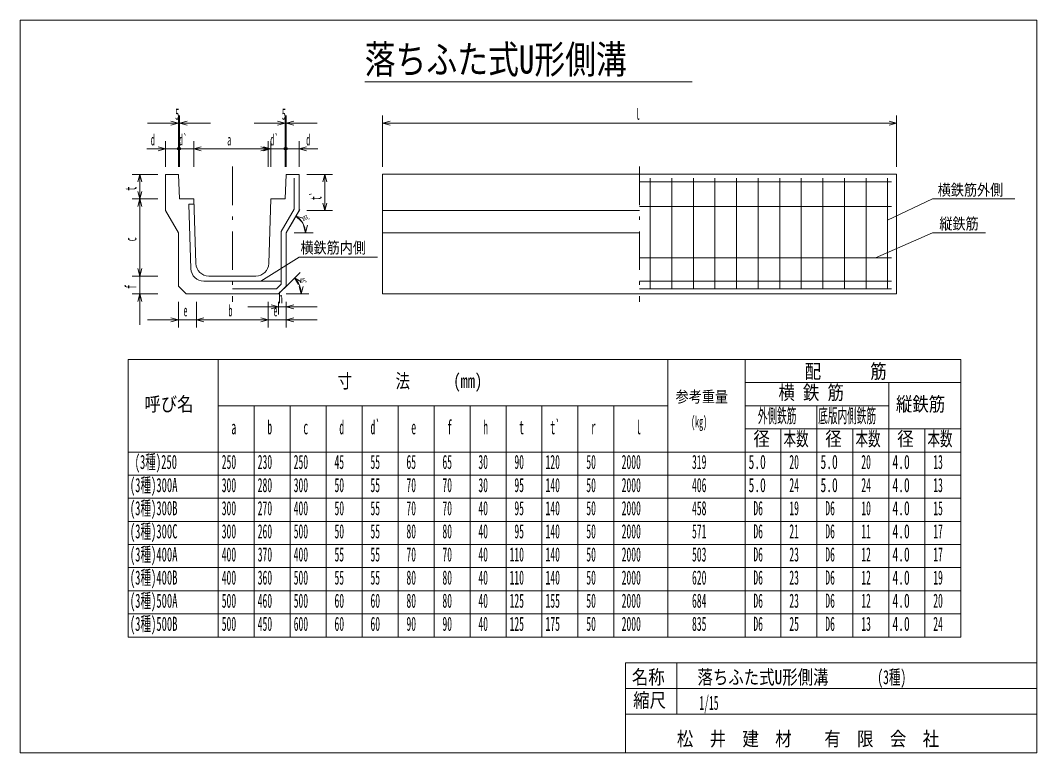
# Model space of a CAD drawing. Units: millimetres, scale not verified. Extents: x -25 to 3930, y 10 to 2860.
import ezdxf
from ezdxf.enums import TextEntityAlignment as Align

# ---------------------------------------------------------------- set-up
doc = ezdxf.new("R2010")
doc.units = ezdxf.units.MM
doc.header["$LTSCALE"] = 5
doc.linetypes.add('USER1', pattern=[50.5, 30, -9, 2.5, -9])
doc.layers.add('1', color=7, linetype='Continuous', lineweight=18)
doc.styles.add('ＭＳ ゴシック', font='')
doc.styles.get('ＭＳ ゴシック').set_extended_font_data('MS Gothic')

msp = doc.modelspace()

# ---------------------------------------------------------------- linework, layer by layer
at = {"layer": '1'}
for p, q in [((-25, 10), (-25, 2860)), ((-25, 2860), (3930, 2860)), ((3930, 2860), (3930, 10)), ((1315, 2620), (2590, 2620)), ((470, 2460), (715, 2460)), ((590, 2460), (561.022, 2467.765)), ((590, 2460), (561.022, 2452.235)), ((590, 2490), (590, 2290)), ((595, 2490), (595, 2290)), ((595, 2460), (623.978, 2467.765)), ((595, 2460), (623.978, 2452.235)), ((1130, 2460), (885, 2460)), ((1005, 2460), (976.022, 2467.765)), ((1005, 2460), (976.022, 2452.235)), ((1005, 2490), (1005, 2290)), ((1010, 2490), (1010, 2290)), ((1010, 2460), (1038.978, 2467.765)), ((1010, 2460), (1038.978, 2452.235)), ((1385, 2490), (1385, 2290)), ((1385, 2460), (1413.978, 2467.765)), ((1385, 2460), (3385, 2460)), ((1385, 2460), (1413.978, 2452.235)), ((3385, 2460), (3356.022, 2467.765)), ((3385, 2460), (3356.022, 2452.235)), ((3385, 2490), (3385, 2290)), ((540, 2390), (540, 2290)), ((590, 2390), (590, 2290)), ((595, 2390), (595, 2290)), ((650, 2390), (650, 2290)), ((650, 2390), (650, 2290)), ((940, 2390), (940, 2290)), ((950, 2390), (950, 2290)), ((1005, 2390), (1005, 2290)), ((1010, 2390), (1010, 2290)), ((1060, 2390), (1060, 2290)), ((710, 2360), (467.648, 2360)), ((475, 2360), (770, 2360)), ((540, 2360), (511.022, 2367.765)), ((540, 2360), (511.022, 2352.235)), ((650, 2360), (678.978, 2367.765)), ((650, 2360), (678.978, 2367.765)), ((650, 2360), (678.978, 2352.235)), ((650, 2360), (940, 2360)), ((650, 2360), (678.978, 2352.235)), ((1125, 2360), (830, 2360)), ((890, 2360), (1132.352, 2360)), ((940, 2360), (911.022, 2367.765)), ((940, 2360), (911.022, 2352.235)), ((950, 2360), (921.022, 2367.765)), ((950, 2360), (921.022, 2352.235)), ((1060, 2360), (1088.978, 2367.765)), ((1060, 2360), (1088.978, 2352.235)), ((410, 2260), (510, 2260)), ((440, 2260), (432.235, 2231.022)), ((440, 2260), (440, 2165)), ((440, 2260), (447.765, 2231.022)), ((540, 2260), (590, 2260)), ((540, 2260), (540, 2120)), ((590, 2260), (595, 2165)), ((1005, 2165), (1010, 2260)), ((1010, 2260), (1060, 2260)), ((1060, 2120), (1060, 2260)), ((1190, 2260), (1090, 2260)), ((1160, 2260), (1152.235, 2231.022)), ((1160, 2260), (1160, 2120)), ((1160, 2260), (1167.765, 2231.022)), ((1385, 2261), (1385, 1795)), ((3385, 2261), (1385, 2261)), ((3385, 1795), (3385, 2261)), ((1040, 2125.359), (1040, 2246)), ((2385, 2231), (3365, 2231)), ((2426, 2246), (2426, 1815)), ((2510, 1815), (2510, 2246)), ((2594, 2246), (2594, 1815)), ((2678, 1815), (2678, 2246)), ((2762, 2246), (2762, 1815)), ((2846, 1815), (2846, 2246)), ((2930, 1815), (2930, 2246)), ((3014, 1815), (3014, 2246)), ((3098, 1815), (3098, 2246)), ((3182, 1815), (3182, 2246)), ((3266, 1815), (3266, 2246)), ((3350, 2246), (3350, 1845)), ((440, 2165), (432.235, 2193.978)), ((440, 2165), (447.765, 2193.978)), ((410, 2165), (510, 2165)), ((410, 2165), (510, 2165)), ((440, 2165), (432.235, 2136.022)), ((440, 2165), (440, 1865)), ((440, 2165), (447.765, 2136.022)), ((595, 2165), (650, 2165)), ((630.656, 2145), (650.667, 2145)), ((639.044, 1893.334), (630.656, 2145)), ((650, 2165), (658.389, 1913.334)), ((941.611, 1913.334), (950, 2165)), ((950, 2165), (1005, 2165)), ((1160, 2120), (1152.235, 2148.978)), ((1160, 2120), (1167.765, 2148.978)), ((3365, 2136), (2385, 2136)), ((3350, 2082.298), (3525, 2165)), ((3525, 2165), (3845, 2165)), ((540, 2120), (590, 2033.397)), ((990, 2038.756), (1040, 2125.359)), ((1010, 2033.397), (1060, 2120)), ((1062.299, 2123.981), (1025, 2059.378)), ((1047.299, 2098.001), (1076.276, 2090.236)), ((1047.299, 2098.001), (1068.512, 2076.787)), ((1190, 2120), (1090, 2120)), ((1385, 2120), (2385, 2120)), ((1084.597, 2033.397), (1076.833, 2062.375)), ((1084.597, 2033.397), (1092.362, 2062.375)), ((590, 2033.397), (590, 1825)), ((990, 1833.284), (990, 2038.756)), ((1010, 1825), (1010, 2033.397)), ((1114.597, 2033.397), (1040, 2033.397)), ((2385, 2033.397), (1385, 2033.397)), ((3303.007, 1936), (3525, 2033.397)), ((3525, 2033.397), (3731.267, 2033.397)), ((440, 1985), (440, 1675)), ((910.762, 1845), (1060, 1938.851)), ((1060, 1938.851), (1365, 1938.851)), ((2385, 1936), (3365, 1936)), ((410, 1865), (510, 1865)), ((410, 1865), (510, 1865)), ((440, 1865), (432.235, 1893.978)), ((440, 1865), (432.235, 1893.978)), ((440, 1865), (447.765, 1893.978)), ((440, 1865), (447.765, 1893.978)), ((708.361, 1865), (891.639, 1865)), ((1063.647, 1878.647), (1001.213, 1816.213)), ((620, 1795), (590, 1825)), ((800, 1845), (689.017, 1845)), ((800, 1845), (990, 1845)), ((971.716, 1815), (990, 1833.284)), ((980, 1795), (1010, 1825)), ((1042.434, 1857.434), (1068.414, 1842.434)), ((1042.434, 1857.434), (1057.434, 1831.453)), ((1068.294, 1795), (1060.53, 1823.978)), ((1068.294, 1795), (1076.059, 1823.978)), ((3365, 1845), (2385, 1845)), ((3350, 1815), (3350, 1845)), ((410, 1795), (510, 1795)), ((440, 1795), (432.235, 1766.022)), ((440, 1795), (447.765, 1766.022)), ((620, 1795), (980, 1795)), ((800.434, 1815.038), (971.716, 1815)), ((1098.294, 1795), (1010, 1795)), ((1385, 1795), (3385, 1795)), ((2385, 1815), (3365, 1815)), ((590, 1665), (590, 1765)), ((660, 1665), (660, 1765)), ((660, 1665), (660, 1765)), ((860, 1745), (1130, 1745)), ((940, 1665), (940, 1765)), ((940, 1665), (940, 1765)), ((980, 1745), (951.022, 1752.765)), ((980, 1745), (951.022, 1737.235)), ((980, 1715), (980, 1765)), ((1010, 1665), (1010, 1765)), ((1010, 1715), (1010, 1765)), ((1010, 1745), (1038.978, 1752.765)), ((1010, 1745), (1038.978, 1737.235)), ((590, 1695), (561.022, 1702.765)), ((660, 1695), (688.978, 1702.765)), ((660, 1695), (688.978, 1702.765)), ((940, 1695), (911.022, 1702.765)), ((940, 1695), (911.022, 1702.765)), ((1010, 1695), (1038.978, 1702.765)), ((470, 1695), (780, 1695)), ((590, 1695), (561.022, 1687.235)), ((660, 1695), (688.978, 1687.235)), ((660, 1695), (940, 1695)), ((660, 1695), (688.978, 1687.235)), ((820, 1695), (1130, 1695)), ((940, 1695), (911.022, 1687.235)), ((940, 1695), (911.022, 1687.235)), ((1010, 1695), (1038.978, 1687.235)), ((395, 1540), (395, 460)), ((395, 1540), (745, 1540)), ((745, 1540), (745, 460)), ((1865, 1540), (745, 1540)), ((2495, 1540), (1865, 1540)), ((2495, 1540), (2795, 1540)), ((2495, 1540), (2495, 460)), ((2795, 1540), (2795, 460)), ((3635, 1540), (2795, 1540)), ((3635, 1540), (3635, 460)), ((2795, 1450), (3355, 1450)), ((3355, 1450), (3635, 1450)), ((3355, 1450), (3355, 1360)), ((745, 1360), (1865, 1360)), ((885, 1360), (885, 460)), ((1025, 1360), (1025, 460)), ((1165, 1360), (1165, 460)), ((1305, 1360), (1305, 460)), ((1445, 1360), (1445, 460)), ((1585, 1360), (1585, 460)), ((1725, 1360), (1725, 460)), ((1865, 460), (1865, 1360)), ((1865, 1360), (2495, 1360)), ((2005, 1360), (2005, 460)), ((2145, 1360), (2145, 460)), ((2285, 1360), (2285, 460)), ((2795, 1360), (3355, 1360)), ((3075, 1360), (3075, 1270)), ((3355, 1360), (3355, 460)), ((2795, 1270), (2865, 1270)), ((2865, 1270), (3355, 1270)), ((2935, 1270), (2935, 460)), ((3075, 1270), (3075, 460)), ((3215, 1270), (3215, 460)), ((3355, 1270), (3635, 1270)), ((3495, 1270), (3495, 460)), ((395, 1180), (1865, 1180)), ((1865, 1180), (2495, 1180)), ((2495, 1180), (2795, 1180)), ((2795, 1180), (3635, 1180)), ((395, 1090), (1865, 1090)), ((1865, 1090), (2495, 1090)), ((2495, 1090), (2795, 1090)), ((2795, 1090), (3635, 1090)), ((395, 1000), (1865, 1000)), ((1865, 1000), (2495, 1000)), ((2495, 1000), (2795, 1000)), ((2795, 1000), (3635, 1000)), ((395, 910), (1865, 910)), ((1865, 910), (2495, 910)), ((2495, 910), (2795, 910)), ((2795, 910), (3635, 910)), ((395, 820), (1865, 820)), ((1865, 820), (2495, 820)), ((2495, 820), (2795, 820)), ((2795, 820), (3635, 820)), ((395, 730), (1865, 730)), ((1865, 730), (2495, 730)), ((2495, 730), (2795, 730)), ((2795, 730), (3635, 730)), ((395, 640), (1865, 640)), ((1865, 640), (2495, 640)), ((2495, 640), (2795, 640)), ((2795, 640), (3635, 640)), ((395, 550), (1865, 550)), ((1865, 550), (2495, 550)), ((2495, 550), (2795, 550)), ((2795, 550), (3635, 550)), ((395, 460), (745, 460)), ((745, 460), (1865, 460)), ((1865, 460), (2495, 460)), ((2495, 460), (2795, 460)), ((2795, 460), (3635, 460)), ((2330, 360), (3930, 360)), ((2330, 360), (2330, 160)), ((2530, 360), (2530, 160)), ((3930, 160), (3930, 310)), ((2730, 260), (2330, 260)), ((2730, 260), (3930, 260)), ((2330, 160), (2330, 10)), ((2330, 160), (3930, 160)), ((3930, 10), (-25, 10))]:
    msp.add_line(p, q, dxfattribs=at)
at = {"layer": '1', "linetype": 'USER1'}
for p, q in [((800, 2291), (800, 1765)), ((2385, 2291), (2385, 1765))]:
    msp.add_line(p, q, dxfattribs=at)
at = {"layer": '1'}
for centre, radius in [((590, 2360), 4.5), ((590, 2360), 2.25), ((595, 2360), 4.5), ((595, 2360), 2.25), ((1005, 2360), 4.5), ((1005, 2360), 2.25), ((1010, 2360), 4.5), ((1010, 2360), 2.25)]:
    msp.add_circle(centre, radius, dxfattribs=at)
for centre, radius, start, end in [((1010, 2033.397), 74.597, 360, 60), ((708.361, 1915), 50, 181.90915, 270), ((891.639, 1915), 50, 270, 358.09085), ((689.017, 1895), 50, 181.90915, 270), ((980, 1795), 88.294, 0, 45)]:
    msp.add_arc(centre, radius, start, end, dxfattribs=at)

# ---------------------------------------------------------------- texts
at = {"layer": '1', "style": 'ＭＳ ゴシック'}
for s, height, width, p in [('落ちふた式U形側溝', 110, 0.8, (1315, 2620)), ('5', 43.99, 0.5, (577.5, 2460)), ('5', 43.99, 0.5, (992.5, 2460)), ('l', 43.99, 0.5, (2370, 2460)), ('d', 43.99, 0.5, (482.648, 2360)), ('d`', 43.99, 0.5, (592.5, 2360)), ('d`', 43.99, 0.5, (947.5, 2360)), ('d', 43.99, 0.5, (1087.352, 2360)), ('a', 43.99, 0.5, (780, 2360)), ('横鉄筋外側', 43.99, 0.85, (3545, 2165)), ('縦鉄筋', 43.99, 0.85, (3551.267, 2033.397)), ('横鉄筋内側', 43.99, 0.85, (1065, 1940)), ('h', 43.99, 0.5, (980, 1745)), ('e', 43.99, 0.5, (610, 1695)), ('b', 43.99, 0.5, (785, 1695)), ('e', 43.99, 0.5, (960, 1695)), ('配\u3000\u3000\u3000筋', 54.99, 0.85, (3027.5, 1450)), ('寸\u3000\u3000\u3000法\u3000\u3000\u3000(mm)', 54.99, 0.75, (1210, 1412.5)), ('横 鉄 筋', 54.99, 0.85, (2925, 1367.5)), ('呼び名', 54.99, 0.85, (457.5, 1322.5)), ('参考重量', 43.99, 0.85, (2525, 1360)), ('縦鉄筋', 54.99, 0.85, (3382.5, 1322.5)), ('外側鉄筋', 54.99, 0.5, (2845, 1277.5)), ('底版内側鉄筋', 54.99, 0.5, (3080, 1277.5)), ('b', 54.99, 0.5, (936.25, 1232.5)), ('d', 54.99, 0.5, (1216.25, 1232.5)), ('d`', 54.99, 0.5, (1337.5, 1232.5)), ('f', 54.99, 0.5, (1636.25, 1232.5)), ('h', 54.99, 0.5, (1776.25, 1232.5)), ('t`', 54.99, 0.5, (2037.5, 1232.5)), ('l', 54.99, 0.5, (2371.25, 1232.5)), ('(kg)', 43.99, 0.5, (2585, 1262.5)), ('a', 54.99, 0.5, (796.25, 1232.5)), ('c', 54.99, 0.5, (1076.25, 1232.5)), ('e', 54.99, 0.5, (1496.25, 1232.5)), ('t', 54.99, 0.5, (1916.25, 1232.5)), ('r', 54.99, 0.5, (2196.25, 1232.5)), ('径', 54.99, 0.85, (2827.5, 1187.5)), ('本数', 54.99, 0.65, (2945, 1187.5)), ('径', 54.99, 0.85, (3107.5, 1187.5)), ('本数', 54.99, 0.65, (3225, 1187.5)), ('径', 54.99, 0.85, (3387.5, 1187.5)), ('本数', 54.99, 0.65, (3505, 1187.5)), ('(3種)250', 54.99, 0.55, (420, 1097.5)), ('250', 54.99, 0.5, (758.75, 1097.5)), ('230', 54.99, 0.5, (898.75, 1097.5)), ('250', 54.99, 0.5, (1038.75, 1097.5)), ('45', 54.99, 0.5, (1197.5, 1097.5)), ('55', 54.99, 0.5, (1337.5, 1097.5)), ('65', 54.99, 0.5, (1477.5, 1097.5)), ('65', 54.99, 0.5, (1617.5, 1097.5)), ('30', 54.99, 0.5, (1757.5, 1097.5)), ('90', 54.99, 0.5, (1897.5, 1097.5)), ('120', 54.99, 0.5, (2018.75, 1097.5)), ('50', 54.99, 0.5, (2177.5, 1097.5)), ('2000', 54.99, 0.5, (2315, 1097.5)), ('319', 54.99, 0.5, (2588.75, 1097.5)), ('5.0', 54.99, 0.6, (2808.75, 1097.5)), ('20', 54.99, 0.5, (2967.5, 1097.5)), ('5.0', 54.99, 0.6, (3088.75, 1097.5)), ('20', 54.99, 0.5, (3247.5, 1097.5)), ('4.0', 54.99, 0.6, (3368.75, 1097.5)), ('13', 54.99, 0.5, (3527.5, 1097.5)), ('(3種)300A', 54.99, 0.55, (401.25, 1007.5)), ('300', 54.99, 0.5, (758.75, 1007.5)), ('280', 54.99, 0.5, (898.75, 1007.5)), ('300', 54.99, 0.5, (1038.75, 1007.5)), ('50', 54.99, 0.5, (1197.5, 1007.5)), ('55', 54.99, 0.5, (1337.5, 1007.5)), ('70', 54.99, 0.5, (1477.5, 1007.5)), ('70', 54.99, 0.5, (1617.5, 1007.5)), ('30', 54.99, 0.5, (1757.5, 1007.5)), ('95', 54.99, 0.5, (1897.5, 1007.5)), ('140', 54.99, 0.5, (2018.75, 1007.5)), ('50', 54.99, 0.5, (2177.5, 1007.5)), ('2000', 54.99, 0.5, (2315, 1007.5)), ('406', 54.99, 0.5, (2588.75, 1007.5)), ('5.0', 54.99, 0.6, (2808.75, 1007.5)), ('24', 54.99, 0.5, (2967.5, 1007.5)), ('5.0', 54.99, 0.6, (3088.75, 1007.5)), ('24', 54.99, 0.5, (3247.5, 1007.5)), ('4.0', 54.99, 0.6, (3368.75, 1007.5)), ('13', 54.99, 0.5, (3527.5, 1007.5)), ('(3種)300B', 54.99, 0.55, (401.25, 917.5)), ('D6', 54.99, 0.5, (2827.5, 917.5)), ('D6', 54.99, 0.5, (3107.5, 917.5)), ('300', 54.99, 0.5, (758.75, 917.5)), ('270', 54.99, 0.5, (898.75, 917.5)), ('400', 54.99, 0.5, (1038.75, 917.5)), ('50', 54.99, 0.5, (1197.5, 917.5)), ('55', 54.99, 0.5, (1337.5, 917.5)), ('70', 54.99, 0.5, (1477.5, 917.5)), ('70', 54.99, 0.5, (1617.5, 917.5)), ('40', 54.99, 0.5, (1757.5, 917.5)), ('95', 54.99, 0.5, (1897.5, 917.5)), ('140', 54.99, 0.5, (2018.75, 917.5)), ('50', 54.99, 0.5, (2177.5, 917.5)), ('2000', 54.99, 0.5, (2315, 917.5)), ('458', 54.99, 0.5, (2588.75, 917.5)), ('19', 54.99, 0.5, (2967.5, 917.5)), ('10', 54.99, 0.5, (3247.5, 917.5)), ('4.0', 54.99, 0.6, (3368.75, 917.5)), ('15', 54.99, 0.5, (3527.5, 917.5)), ('(3種)300C', 54.99, 0.55, (401.25, 827.5)), ('300', 54.99, 0.5, (758.75, 827.5)), ('260', 54.99, 0.5, (898.75, 827.5)), ('500', 54.99, 0.5, (1038.75, 827.5)), ('50', 54.99, 0.5, (1197.5, 827.5)), ('55', 54.99, 0.5, (1337.5, 827.5)), ('80', 54.99, 0.5, (1477.5, 827.5)), ('80', 54.99, 0.5, (1617.5, 827.5)), ('40', 54.99, 0.5, (1757.5, 827.5)), ('95', 54.99, 0.5, (1897.5, 827.5)), ('140', 54.99, 0.5, (2018.75, 827.5)), ('50', 54.99, 0.5, (2177.5, 827.5)), ('2000', 54.99, 0.5, (2315, 827.5)), ('571', 54.99, 0.5, (2588.75, 827.5)), ('D6', 54.99, 0.5, (2827.5, 827.5)), ('21', 54.99, 0.5, (2967.5, 827.5)), ('D6', 54.99, 0.5, (3107.5, 827.5)), ('11', 54.99, 0.5, (3247.5, 827.5)), ('4.0', 54.99, 0.6, (3368.75, 827.5)), ('17', 54.99, 0.5, (3527.5, 827.5)), ('(3種)400A', 54.99, 0.55, (401.25, 737.5)), ('400', 54.99, 0.5, (758.75, 737.5)), ('370', 54.99, 0.5, (898.75, 737.5)), ('400', 54.99, 0.5, (1038.75, 737.5)), ('55', 54.99, 0.5, (1197.5, 737.5)), ('55', 54.99, 0.5, (1337.5, 737.5)), ('70', 54.99, 0.5, (1477.5, 737.5)), ('70', 54.99, 0.5, (1617.5, 737.5)), ('40', 54.99, 0.5, (1757.5, 737.5)), ('110', 54.99, 0.5, (1878.75, 737.5)), ('140', 54.99, 0.5, (2018.75, 737.5)), ('50', 54.99, 0.5, (2177.5, 737.5)), ('2000', 54.99, 0.5, (2315, 737.5)), ('503', 54.99, 0.5, (2588.75, 737.5)), ('D6', 54.99, 0.5, (2827.5, 737.5)), ('23', 54.99, 0.5, (2967.5, 737.5)), ('D6', 54.99, 0.5, (3107.5, 737.5)), ('12', 54.99, 0.5, (3247.5, 737.5)), ('4.0', 54.99, 0.6, (3368.75, 737.5)), ('17', 54.99, 0.5, (3527.5, 737.5)), ('(3種)400B', 54.99, 0.55, (401.25, 647.5)), ('400', 54.99, 0.5, (758.75, 647.5)), ('360', 54.99, 0.5, (898.75, 647.5)), ('500', 54.99, 0.5, (1038.75, 647.5)), ('55', 54.99, 0.5, (1197.5, 647.5)), ('55', 54.99, 0.5, (1337.5, 647.5)), ('80', 54.99, 0.5, (1477.5, 647.5)), ('80', 54.99, 0.5, (1617.5, 647.5)), ('40', 54.99, 0.5, (1757.5, 647.5)), ('110', 54.99, 0.5, (1878.75, 647.5)), ('140', 54.99, 0.5, (2018.75, 647.5)), ('50', 54.99, 0.5, (2177.5, 647.5)), ('2000', 54.99, 0.5, (2315, 647.5)), ('620', 54.99, 0.5, (2588.75, 647.5)), ('D6', 54.99, 0.5, (2827.5, 647.5)), ('23', 54.99, 0.5, (2967.5, 647.5)), ('D6', 54.99, 0.5, (3107.5, 647.5)), ('12', 54.99, 0.5, (3247.5, 647.5)), ('4.0', 54.99, 0.6, (3368.75, 647.5)), ('19', 54.99, 0.5, (3527.5, 647.5)), ('(3種)500A', 54.99, 0.55, (401.25, 557.5)), ('500', 54.99, 0.5, (758.75, 557.5)), ('460', 54.99, 0.5, (898.75, 557.5)), ('500', 54.99, 0.5, (1038.75, 557.5)), ('60', 54.99, 0.5, (1197.5, 557.5)), ('60', 54.99, 0.5, (1337.5, 557.5)), ('80', 54.99, 0.5, (1477.5, 557.5)), ('80', 54.99, 0.5, (1617.5, 557.5)), ('40', 54.99, 0.5, (1757.5, 557.5)), ('125', 54.99, 0.5, (1878.75, 557.5)), ('155', 54.99, 0.5, (2018.75, 557.5)), ('50', 54.99, 0.5, (2177.5, 557.5)), ('2000', 54.99, 0.5, (2315, 557.5)), ('684', 54.99, 0.5, (2588.75, 557.5)), ('D6', 54.99, 0.5, (2827.5, 557.5)), ('23', 54.99, 0.5, (2967.5, 557.5)), ('D6', 54.99, 0.5, (3107.5, 557.5)), ('12', 54.99, 0.5, (3247.5, 557.5)), ('4.0', 54.99, 0.6, (3368.75, 557.5)), ('20', 54.99, 0.5, (3527.5, 557.5)), ('(3種)500B', 54.99, 0.55, (401.25, 467.5)), ('500', 54.99, 0.5, (758.75, 467.5)), ('450', 54.99, 0.5, (898.75, 467.5)), ('600', 54.99, 0.5, (1038.75, 467.5)), ('60', 54.99, 0.5, (1197.5, 467.5)), ('60', 54.99, 0.5, (1337.5, 467.5)), ('90', 54.99, 0.5, (1477.5, 467.5)), ('90', 54.99, 0.5, (1617.5, 467.5)), ('40', 54.99, 0.5, (1757.5, 467.5)), ('125', 54.99, 0.5, (1878.75, 467.5)), ('175', 54.99, 0.5, (2018.75, 467.5)), ('50', 54.99, 0.5, (2177.5, 467.5)), ('2000', 54.99, 0.5, (2315, 467.5)), ('835', 54.99, 0.5, (2588.75, 467.5)), ('D6', 54.99, 0.5, (2827.5, 467.5)), ('25', 54.99, 0.5, (2967.5, 467.5)), ('D6', 54.99, 0.5, (3107.5, 467.5)), ('13', 54.99, 0.5, (3247.5, 467.5)), ('4.0', 54.99, 0.6, (3368.75, 467.5)), ('24', 54.99, 0.5, (3527.5, 467.5)), ('名称', 54.99, 0.85, (2355, 260)), ('落ちふた式U形側溝', 54.99, 0.8, (2610, 260)), ('(3種)', 54.99, 0.6, (3310, 260)), ('縮尺', 54.99, 0.85, (2360, 170)), ('1/15', 54.99, 0.5, (2617.322, 160)), ('松\u3000井\u3000建\u3000材\u3000\u3000有\u3000限\u3000会\u3000社', 54.99, 0.85, (2530, 20))]:
    msp.add_text(s, height=height, dxfattribs=dict(at, width=width)).set_placement(p, align=Align.BOTTOM_LEFT)
at = {"layer": '1', "style": 'ＭＳ ゴシック', "width": 0.5}
for s, height, rotation, p in [('t', 43.99, 90, (440, 2197.5)), ('t`', 43.99, 90, (1160, 2160)), ('60ﾟ', 21.99, 300, (1063.353, 2090.182)), ('c', 43.99, 90, (440, 2000)), ('f', 43.99, 90, (440, 1815)), ('45ﾟ', 21.99, 292.5, (1052.963, 1849.576))]:
    msp.add_text(s, height=height, rotation=rotation, dxfattribs=at).set_placement(p, align=Align.BOTTOM_LEFT)

doc.saveas('drawing.dxf')
